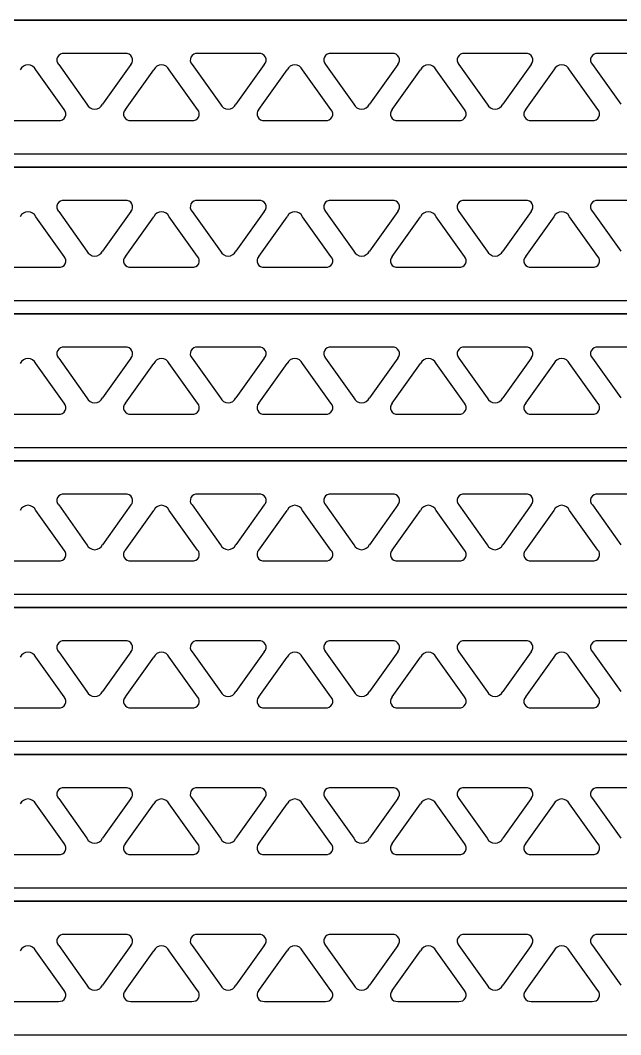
# Model space of a CAD drawing. Header units: inches. Extents: x 0 to 353, y 0 to 82.
# Drawn here: x 218.4 to 263.4, y 0.2 to 76.2 of the extents above; entities that cross this region are included whole.
import ezdxf

# ---------------------------------------------------------------- set-up
doc = ezdxf.new("R2010")
doc.units = ezdxf.units.IN
doc.header["$MEASUREMENT"] = 0

msp = doc.modelspace()

# ---------------------------------------------------------------- linework, layer by layer
for p, q in [((23.937, 76.243), (328.937, 76.243)), ((328.937, 76.243), (23.937, 76.243)), ((23.937, 76.243), (328.937, 76.243)), ((328.937, 76.243), (23.937, 76.243)), ((23.937, 76.243), (328.937, 76.243)), ((328.937, 76.243), (23.937, 76.243)), ((226.223, 73.743), (221.652, 73.743)), ((226.223, 73.743), (221.652, 73.743)), ((226.223, 73.743), (221.652, 73.743)), ((236.223, 73.743), (231.652, 73.743)), ((236.223, 73.743), (231.652, 73.743)), ((236.223, 73.743), (231.652, 73.743)), ((246.223, 73.743), (241.652, 73.743)), ((246.223, 73.743), (241.652, 73.743)), ((246.223, 73.743), (241.652, 73.743)), ((256.223, 73.743), (251.652, 73.743)), ((256.223, 73.743), (251.652, 73.743)), ((256.223, 73.743), (251.652, 73.743)), ((266.223, 73.743), (261.652, 73.743)), ((266.223, 73.743), (261.652, 73.743)), ((266.223, 73.743), (261.652, 73.743)), ((221.642, 69.557), (219.519, 72.529)), ((221.642, 69.557), (219.519, 72.529)), ((221.642, 69.557), (219.519, 72.529)), ((221.233, 72.929), (223.356, 69.957)), ((221.233, 72.929), (223.356, 69.957)), ((221.233, 72.929), (223.356, 69.957)), ((226.642, 72.929), (224.519, 69.957)), ((226.642, 72.929), (224.519, 69.957)), ((226.642, 72.929), (224.519, 69.957)), ((226.233, 69.557), (228.356, 72.529)), ((226.233, 69.557), (228.356, 72.529)), ((226.233, 69.557), (228.356, 72.529)), ((231.642, 69.557), (229.519, 72.529)), ((231.642, 69.557), (229.519, 72.529)), ((231.642, 69.557), (229.519, 72.529)), ((231.233, 72.929), (233.356, 69.957)), ((231.233, 72.929), (233.356, 69.957)), ((231.233, 72.929), (233.356, 69.957)), ((236.642, 72.929), (234.519, 69.957)), ((236.642, 72.929), (234.519, 69.957)), ((236.642, 72.929), (234.519, 69.957)), ((236.233, 69.557), (238.356, 72.529)), ((236.233, 69.557), (238.356, 72.529)), ((236.233, 69.557), (238.356, 72.529)), ((241.642, 69.557), (239.519, 72.529)), ((241.642, 69.557), (239.519, 72.529)), ((241.642, 69.557), (239.519, 72.529)), ((241.233, 72.929), (243.356, 69.957)), ((241.233, 72.929), (243.356, 69.957)), ((241.233, 72.929), (243.356, 69.957)), ((246.642, 72.929), (244.519, 69.957)), ((246.642, 72.929), (244.519, 69.957)), ((246.642, 72.929), (244.519, 69.957)), ((246.233, 69.557), (248.356, 72.529)), ((246.233, 69.557), (248.356, 72.529)), ((246.233, 69.557), (248.356, 72.529)), ((251.642, 69.557), (249.519, 72.529)), ((251.642, 69.557), (249.519, 72.529)), ((251.642, 69.557), (249.519, 72.529)), ((251.233, 72.929), (253.356, 69.957)), ((251.233, 72.929), (253.356, 69.957)), ((251.233, 72.929), (253.356, 69.957)), ((256.642, 72.929), (254.519, 69.957)), ((256.642, 72.929), (254.519, 69.957)), ((256.642, 72.929), (254.519, 69.957)), ((256.233, 69.557), (258.356, 72.529)), ((256.233, 69.557), (258.356, 72.529)), ((256.233, 69.557), (258.356, 72.529)), ((261.642, 69.557), (259.519, 72.529)), ((261.642, 69.557), (259.519, 72.529)), ((261.642, 69.557), (259.519, 72.529)), ((261.233, 72.929), (263.356, 69.957)), ((261.233, 72.929), (263.356, 69.957)), ((261.233, 72.929), (263.356, 69.957)), ((216.652, 68.743), (221.223, 68.743)), ((216.652, 68.743), (221.223, 68.743)), ((216.652, 68.743), (221.223, 68.743)), ((226.652, 68.743), (231.223, 68.743)), ((226.652, 68.743), (231.223, 68.743)), ((226.652, 68.743), (231.223, 68.743)), ((236.652, 68.743), (241.223, 68.743)), ((236.652, 68.743), (241.223, 68.743)), ((236.652, 68.743), (241.223, 68.743)), ((246.652, 68.743), (251.223, 68.743)), ((246.652, 68.743), (251.223, 68.743)), ((246.652, 68.743), (251.223, 68.743)), ((256.652, 68.743), (261.223, 68.743)), ((256.652, 68.743), (261.223, 68.743)), ((256.652, 68.743), (261.223, 68.743)), ((178.287, 66.243), (328.937, 66.243)), ((178.287, 66.243), (328.937, 66.243)), ((178.287, 66.243), (328.937, 66.243)), ((23.937, 65.243), (328.937, 65.243)), ((328.937, 65.243), (23.937, 65.243)), ((23.937, 65.243), (328.937, 65.243)), ((328.937, 65.243), (23.937, 65.243)), ((23.937, 65.243), (328.937, 65.243)), ((328.937, 65.243), (23.937, 65.243)), ((226.223, 62.743), (221.652, 62.743)), ((226.223, 62.743), (221.652, 62.743)), ((226.223, 62.743), (221.652, 62.743)), ((236.223, 62.743), (231.652, 62.743)), ((236.223, 62.743), (231.652, 62.743)), ((236.223, 62.743), (231.652, 62.743)), ((246.223, 62.743), (241.652, 62.743)), ((246.223, 62.743), (241.652, 62.743)), ((246.223, 62.743), (241.652, 62.743)), ((256.223, 62.743), (251.652, 62.743)), ((256.223, 62.743), (251.652, 62.743)), ((256.223, 62.743), (251.652, 62.743)), ((266.223, 62.743), (261.652, 62.743)), ((266.223, 62.743), (261.652, 62.743)), ((266.223, 62.743), (261.652, 62.743)), ((221.233, 61.929), (223.356, 58.957)), ((221.233, 61.929), (223.356, 58.957)), ((221.233, 61.929), (223.356, 58.957)), ((226.642, 61.929), (224.519, 58.957)), ((226.642, 61.929), (224.519, 58.957)), ((226.642, 61.929), (224.519, 58.957)), ((231.233, 61.929), (233.356, 58.957)), ((231.233, 61.929), (233.356, 58.957)), ((231.233, 61.929), (233.356, 58.957)), ((236.642, 61.929), (234.519, 58.957)), ((236.642, 61.929), (234.519, 58.957)), ((236.642, 61.929), (234.519, 58.957)), ((241.233, 61.929), (243.356, 58.957)), ((241.233, 61.929), (243.356, 58.957)), ((241.233, 61.929), (243.356, 58.957)), ((246.642, 61.929), (244.519, 58.957)), ((246.642, 61.929), (244.519, 58.957)), ((246.642, 61.929), (244.519, 58.957)), ((251.233, 61.929), (253.356, 58.957)), ((251.233, 61.929), (253.356, 58.957)), ((251.233, 61.929), (253.356, 58.957)), ((256.642, 61.929), (254.519, 58.957)), ((256.642, 61.929), (254.519, 58.957)), ((256.642, 61.929), (254.519, 58.957)), ((261.233, 61.929), (263.356, 58.957)), ((261.233, 61.929), (263.356, 58.957)), ((261.233, 61.929), (263.356, 58.957)), ((221.642, 58.557), (219.519, 61.529)), ((221.642, 58.557), (219.519, 61.529)), ((221.642, 58.557), (219.519, 61.529)), ((226.233, 58.557), (228.356, 61.529)), ((226.233, 58.557), (228.356, 61.529)), ((226.233, 58.557), (228.356, 61.529)), ((231.642, 58.557), (229.519, 61.529)), ((231.642, 58.557), (229.519, 61.529)), ((231.642, 58.557), (229.519, 61.529)), ((236.233, 58.557), (238.356, 61.529)), ((236.233, 58.557), (238.356, 61.529)), ((236.233, 58.557), (238.356, 61.529)), ((241.642, 58.557), (239.519, 61.529)), ((241.642, 58.557), (239.519, 61.529)), ((241.642, 58.557), (239.519, 61.529)), ((246.233, 58.557), (248.356, 61.529)), ((246.233, 58.557), (248.356, 61.529)), ((246.233, 58.557), (248.356, 61.529)), ((251.642, 58.557), (249.519, 61.529)), ((251.642, 58.557), (249.519, 61.529)), ((251.642, 58.557), (249.519, 61.529)), ((256.233, 58.557), (258.356, 61.529)), ((256.233, 58.557), (258.356, 61.529)), ((256.233, 58.557), (258.356, 61.529)), ((261.642, 58.557), (259.519, 61.529)), ((261.642, 58.557), (259.519, 61.529)), ((261.642, 58.557), (259.519, 61.529)), ((216.652, 57.743), (221.223, 57.743)), ((216.652, 57.743), (221.223, 57.743)), ((216.652, 57.743), (221.223, 57.743)), ((226.652, 57.743), (231.223, 57.743)), ((226.652, 57.743), (231.223, 57.743)), ((226.652, 57.743), (231.223, 57.743)), ((236.652, 57.743), (241.223, 57.743)), ((236.652, 57.743), (241.223, 57.743)), ((236.652, 57.743), (241.223, 57.743)), ((246.652, 57.743), (251.223, 57.743)), ((246.652, 57.743), (251.223, 57.743)), ((246.652, 57.743), (251.223, 57.743)), ((256.652, 57.743), (261.223, 57.743)), ((256.652, 57.743), (261.223, 57.743)), ((256.652, 57.743), (261.223, 57.743)), ((178.287, 55.243), (328.937, 55.243)), ((178.287, 55.243), (328.937, 55.243)), ((178.287, 55.243), (328.937, 55.243)), ((23.937, 54.243), (328.937, 54.243)), ((328.937, 54.243), (23.937, 54.243)), ((23.937, 54.243), (328.937, 54.243)), ((328.937, 54.243), (23.937, 54.243)), ((23.937, 54.243), (328.937, 54.243)), ((328.937, 54.243), (23.937, 54.243)), ((226.223, 51.743), (221.652, 51.743)), ((226.223, 51.743), (221.652, 51.743)), ((226.223, 51.743), (221.652, 51.743)), ((236.223, 51.743), (231.652, 51.743)), ((236.223, 51.743), (231.652, 51.743)), ((236.223, 51.743), (231.652, 51.743)), ((246.223, 51.743), (241.652, 51.743)), ((246.223, 51.743), (241.652, 51.743)), ((246.223, 51.743), (241.652, 51.743)), ((256.223, 51.743), (251.652, 51.743)), ((256.223, 51.743), (251.652, 51.743)), ((256.223, 51.743), (251.652, 51.743)), ((266.223, 51.743), (261.652, 51.743)), ((266.223, 51.743), (261.652, 51.743)), ((266.223, 51.743), (261.652, 51.743)), ((221.233, 50.929), (223.356, 47.957)), ((221.233, 50.929), (223.356, 47.957)), ((221.233, 50.929), (223.356, 47.957)), ((226.642, 50.929), (224.519, 47.957)), ((226.642, 50.929), (224.519, 47.957)), ((226.642, 50.929), (224.519, 47.957)), ((231.233, 50.929), (233.356, 47.957)), ((231.233, 50.929), (233.356, 47.957)), ((231.233, 50.929), (233.356, 47.957)), ((236.642, 50.929), (234.519, 47.957)), ((236.642, 50.929), (234.519, 47.957)), ((236.642, 50.929), (234.519, 47.957)), ((241.233, 50.929), (243.356, 47.957)), ((241.233, 50.929), (243.356, 47.957)), ((241.233, 50.929), (243.356, 47.957)), ((246.642, 50.929), (244.519, 47.957)), ((246.642, 50.929), (244.519, 47.957)), ((246.642, 50.929), (244.519, 47.957)), ((251.233, 50.929), (253.356, 47.957)), ((251.233, 50.929), (253.356, 47.957)), ((251.233, 50.929), (253.356, 47.957)), ((256.642, 50.929), (254.519, 47.957)), ((256.642, 50.929), (254.519, 47.957)), ((256.642, 50.929), (254.519, 47.957)), ((261.233, 50.929), (263.356, 47.957)), ((261.233, 50.929), (263.356, 47.957)), ((261.233, 50.929), (263.356, 47.957)), ((221.642, 47.557), (219.519, 50.529)), ((221.642, 47.557), (219.519, 50.529)), ((221.642, 47.557), (219.519, 50.529)), ((226.233, 47.557), (228.356, 50.529)), ((226.233, 47.557), (228.356, 50.529)), ((226.233, 47.557), (228.356, 50.529)), ((231.642, 47.557), (229.519, 50.529)), ((231.642, 47.557), (229.519, 50.529)), ((231.642, 47.557), (229.519, 50.529)), ((236.233, 47.557), (238.356, 50.529)), ((236.233, 47.557), (238.356, 50.529)), ((236.233, 47.557), (238.356, 50.529)), ((241.642, 47.557), (239.519, 50.529)), ((241.642, 47.557), (239.519, 50.529)), ((241.642, 47.557), (239.519, 50.529)), ((246.233, 47.557), (248.356, 50.529)), ((246.233, 47.557), (248.356, 50.529)), ((246.233, 47.557), (248.356, 50.529)), ((251.642, 47.557), (249.519, 50.529)), ((251.642, 47.557), (249.519, 50.529)), ((251.642, 47.557), (249.519, 50.529)), ((256.233, 47.557), (258.356, 50.529)), ((256.233, 47.557), (258.356, 50.529)), ((256.233, 47.557), (258.356, 50.529)), ((261.642, 47.557), (259.519, 50.529)), ((261.642, 47.557), (259.519, 50.529)), ((261.642, 47.557), (259.519, 50.529)), ((216.652, 46.743), (221.223, 46.743)), ((216.652, 46.743), (221.223, 46.743)), ((216.652, 46.743), (221.223, 46.743)), ((226.652, 46.743), (231.223, 46.743)), ((226.652, 46.743), (231.223, 46.743)), ((226.652, 46.743), (231.223, 46.743)), ((236.652, 46.743), (241.223, 46.743)), ((236.652, 46.743), (241.223, 46.743)), ((236.652, 46.743), (241.223, 46.743)), ((246.652, 46.743), (251.223, 46.743)), ((246.652, 46.743), (251.223, 46.743)), ((246.652, 46.743), (251.223, 46.743)), ((256.652, 46.743), (261.223, 46.743)), ((256.652, 46.743), (261.223, 46.743)), ((256.652, 46.743), (261.223, 46.743)), ((178.287, 44.243), (328.937, 44.243)), ((178.287, 44.243), (328.937, 44.243)), ((178.287, 44.243), (328.937, 44.243)), ((23.937, 43.243), (328.937, 43.243)), ((328.937, 43.243), (23.937, 43.243)), ((23.937, 43.243), (328.937, 43.243)), ((328.937, 43.243), (23.937, 43.243)), ((23.937, 43.243), (328.937, 43.243)), ((328.937, 43.243), (23.937, 43.243)), ((226.223, 40.743), (221.652, 40.743)), ((226.223, 40.743), (221.652, 40.743)), ((226.223, 40.743), (221.652, 40.743)), ((236.223, 40.743), (231.652, 40.743)), ((236.223, 40.743), (231.652, 40.743)), ((236.223, 40.743), (231.652, 40.743)), ((246.223, 40.743), (241.652, 40.743)), ((246.223, 40.743), (241.652, 40.743)), ((246.223, 40.743), (241.652, 40.743)), ((256.223, 40.743), (251.652, 40.743)), ((256.223, 40.743), (251.652, 40.743)), ((256.223, 40.743), (251.652, 40.743)), ((266.223, 40.743), (261.652, 40.743)), ((266.223, 40.743), (261.652, 40.743)), ((266.223, 40.743), (261.652, 40.743)), ((221.642, 36.557), (219.519, 39.529)), ((221.642, 36.557), (219.519, 39.529)), ((221.642, 36.557), (219.519, 39.529)), ((221.233, 39.929), (223.356, 36.957)), ((221.233, 39.929), (223.356, 36.957)), ((221.233, 39.929), (223.356, 36.957)), ((226.642, 39.929), (224.519, 36.957)), ((226.642, 39.929), (224.519, 36.957)), ((226.642, 39.929), (224.519, 36.957)), ((226.233, 36.557), (228.356, 39.529)), ((226.233, 36.557), (228.356, 39.529)), ((226.233, 36.557), (228.356, 39.529)), ((231.642, 36.557), (229.519, 39.529)), ((231.642, 36.557), (229.519, 39.529)), ((231.642, 36.557), (229.519, 39.529)), ((231.233, 39.929), (233.356, 36.957)), ((231.233, 39.929), (233.356, 36.957)), ((231.233, 39.929), (233.356, 36.957)), ((236.642, 39.929), (234.519, 36.957)), ((236.642, 39.929), (234.519, 36.957)), ((236.642, 39.929), (234.519, 36.957)), ((236.233, 36.557), (238.356, 39.529)), ((236.233, 36.557), (238.356, 39.529)), ((236.233, 36.557), (238.356, 39.529)), ((241.642, 36.557), (239.519, 39.529)), ((241.642, 36.557), (239.519, 39.529)), ((241.642, 36.557), (239.519, 39.529)), ((241.233, 39.929), (243.356, 36.957)), ((241.233, 39.929), (243.356, 36.957)), ((241.233, 39.929), (243.356, 36.957)), ((246.642, 39.929), (244.519, 36.957)), ((246.642, 39.929), (244.519, 36.957)), ((246.642, 39.929), (244.519, 36.957)), ((246.233, 36.557), (248.356, 39.529)), ((246.233, 36.557), (248.356, 39.529)), ((246.233, 36.557), (248.356, 39.529)), ((251.642, 36.557), (249.519, 39.529)), ((251.642, 36.557), (249.519, 39.529)), ((251.642, 36.557), (249.519, 39.529)), ((251.233, 39.929), (253.356, 36.957)), ((251.233, 39.929), (253.356, 36.957)), ((251.233, 39.929), (253.356, 36.957)), ((256.642, 39.929), (254.519, 36.957)), ((256.642, 39.929), (254.519, 36.957)), ((256.642, 39.929), (254.519, 36.957)), ((256.233, 36.557), (258.356, 39.529)), ((256.233, 36.557), (258.356, 39.529)), ((256.233, 36.557), (258.356, 39.529)), ((261.642, 36.557), (259.519, 39.529)), ((261.642, 36.557), (259.519, 39.529)), ((261.642, 36.557), (259.519, 39.529)), ((261.233, 39.929), (263.356, 36.957)), ((261.233, 39.929), (263.356, 36.957)), ((261.233, 39.929), (263.356, 36.957)), ((216.652, 35.743), (221.223, 35.743)), ((216.652, 35.743), (221.223, 35.743)), ((216.652, 35.743), (221.223, 35.743)), ((226.652, 35.743), (231.223, 35.743)), ((226.652, 35.743), (231.223, 35.743)), ((226.652, 35.743), (231.223, 35.743)), ((236.652, 35.743), (241.223, 35.743)), ((236.652, 35.743), (241.223, 35.743)), ((236.652, 35.743), (241.223, 35.743)), ((246.652, 35.743), (251.223, 35.743)), ((246.652, 35.743), (251.223, 35.743)), ((246.652, 35.743), (251.223, 35.743)), ((256.652, 35.743), (261.223, 35.743)), ((256.652, 35.743), (261.223, 35.743)), ((256.652, 35.743), (261.223, 35.743)), ((178.287, 33.243), (328.937, 33.243)), ((178.287, 33.243), (328.937, 33.243)), ((178.287, 33.243), (328.937, 33.243)), ((23.937, 32.243), (328.937, 32.243)), ((328.937, 32.243), (23.937, 32.243)), ((23.937, 32.243), (328.937, 32.243)), ((328.937, 32.243), (23.937, 32.243)), ((23.937, 32.243), (328.937, 32.243)), ((328.937, 32.243), (23.937, 32.243)), ((226.223, 29.743), (221.652, 29.743)), ((226.223, 29.743), (221.652, 29.743)), ((226.223, 29.743), (221.652, 29.743)), ((236.223, 29.743), (231.652, 29.743)), ((236.223, 29.743), (231.652, 29.743)), ((236.223, 29.743), (231.652, 29.743)), ((246.223, 29.743), (241.652, 29.743)), ((246.223, 29.743), (241.652, 29.743)), ((246.223, 29.743), (241.652, 29.743)), ((256.223, 29.743), (251.652, 29.743)), ((256.223, 29.743), (251.652, 29.743)), ((256.223, 29.743), (251.652, 29.743)), ((266.223, 29.743), (261.652, 29.743)), ((266.223, 29.743), (261.652, 29.743)), ((266.223, 29.743), (261.652, 29.743)), ((221.233, 28.929), (223.356, 25.957)), ((221.233, 28.929), (223.356, 25.957)), ((221.233, 28.929), (223.356, 25.957)), ((226.642, 28.929), (224.519, 25.957)), ((226.642, 28.929), (224.519, 25.957)), ((226.642, 28.929), (224.519, 25.957)), ((231.233, 28.929), (233.356, 25.957)), ((231.233, 28.929), (233.356, 25.957)), ((231.233, 28.929), (233.356, 25.957)), ((236.642, 28.929), (234.519, 25.957)), ((236.642, 28.929), (234.519, 25.957)), ((236.642, 28.929), (234.519, 25.957)), ((241.233, 28.929), (243.356, 25.957)), ((241.233, 28.929), (243.356, 25.957)), ((241.233, 28.929), (243.356, 25.957)), ((246.642, 28.929), (244.519, 25.957)), ((246.642, 28.929), (244.519, 25.957)), ((246.642, 28.929), (244.519, 25.957)), ((251.233, 28.929), (253.356, 25.957)), ((251.233, 28.929), (253.356, 25.957)), ((251.233, 28.929), (253.356, 25.957)), ((256.642, 28.929), (254.519, 25.957)), ((256.642, 28.929), (254.519, 25.957)), ((256.642, 28.929), (254.519, 25.957)), ((261.233, 28.929), (263.356, 25.957)), ((261.233, 28.929), (263.356, 25.957)), ((261.233, 28.929), (263.356, 25.957)), ((221.642, 25.557), (219.519, 28.529)), ((221.642, 25.557), (219.519, 28.529)), ((221.642, 25.557), (219.519, 28.529)), ((226.233, 25.557), (228.356, 28.529)), ((226.233, 25.557), (228.356, 28.529)), ((226.233, 25.557), (228.356, 28.529)), ((231.642, 25.557), (229.519, 28.529)), ((231.642, 25.557), (229.519, 28.529)), ((231.642, 25.557), (229.519, 28.529)), ((236.233, 25.557), (238.356, 28.529)), ((236.233, 25.557), (238.356, 28.529)), ((236.233, 25.557), (238.356, 28.529)), ((241.642, 25.557), (239.519, 28.529)), ((241.642, 25.557), (239.519, 28.529)), ((241.642, 25.557), (239.519, 28.529)), ((246.233, 25.557), (248.356, 28.529)), ((246.233, 25.557), (248.356, 28.529)), ((246.233, 25.557), (248.356, 28.529)), ((251.642, 25.557), (249.519, 28.529)), ((251.642, 25.557), (249.519, 28.529)), ((251.642, 25.557), (249.519, 28.529)), ((256.233, 25.557), (258.356, 28.529)), ((256.233, 25.557), (258.356, 28.529)), ((256.233, 25.557), (258.356, 28.529)), ((261.642, 25.557), (259.519, 28.529)), ((261.642, 25.557), (259.519, 28.529)), ((261.642, 25.557), (259.519, 28.529)), ((216.652, 24.743), (221.223, 24.743)), ((216.652, 24.743), (221.223, 24.743)), ((216.652, 24.743), (221.223, 24.743)), ((226.652, 24.743), (231.223, 24.743)), ((226.652, 24.743), (231.223, 24.743)), ((226.652, 24.743), (231.223, 24.743)), ((236.652, 24.743), (241.223, 24.743)), ((236.652, 24.743), (241.223, 24.743)), ((236.652, 24.743), (241.223, 24.743)), ((246.652, 24.743), (251.223, 24.743)), ((246.652, 24.743), (251.223, 24.743)), ((246.652, 24.743), (251.223, 24.743)), ((256.652, 24.743), (261.223, 24.743)), ((256.652, 24.743), (261.223, 24.743)), ((256.652, 24.743), (261.223, 24.743)), ((178.287, 22.243), (328.937, 22.243)), ((178.287, 22.243), (328.937, 22.243)), ((178.287, 22.243), (328.937, 22.243)), ((23.937, 21.243), (328.937, 21.243)), ((328.937, 21.243), (23.937, 21.243)), ((23.937, 21.243), (328.937, 21.243)), ((328.937, 21.243), (23.937, 21.243)), ((23.937, 21.243), (328.937, 21.243)), ((328.937, 21.243), (23.937, 21.243)), ((226.223, 18.743), (221.652, 18.743)), ((226.223, 18.743), (221.652, 18.743)), ((226.223, 18.743), (221.652, 18.743)), ((236.223, 18.743), (231.652, 18.743)), ((236.223, 18.743), (231.652, 18.743)), ((236.223, 18.743), (231.652, 18.743)), ((246.223, 18.743), (241.652, 18.743)), ((246.223, 18.743), (241.652, 18.743)), ((246.223, 18.743), (241.652, 18.743)), ((256.223, 18.743), (251.652, 18.743)), ((256.223, 18.743), (251.652, 18.743)), ((256.223, 18.743), (251.652, 18.743)), ((266.223, 18.743), (261.652, 18.743)), ((266.223, 18.743), (261.652, 18.743)), ((266.223, 18.743), (261.652, 18.743)), ((221.642, 14.557), (219.519, 17.529)), ((221.642, 14.557), (219.519, 17.529)), ((221.642, 14.557), (219.519, 17.529)), ((221.233, 17.929), (223.356, 14.957)), ((221.233, 17.929), (223.356, 14.957)), ((221.233, 17.929), (223.356, 14.957)), ((226.642, 17.929), (224.519, 14.957)), ((226.642, 17.929), (224.519, 14.957)), ((226.642, 17.929), (224.519, 14.957)), ((226.233, 14.557), (228.356, 17.529)), ((226.233, 14.557), (228.356, 17.529)), ((226.233, 14.557), (228.356, 17.529)), ((231.642, 14.557), (229.519, 17.529)), ((231.642, 14.557), (229.519, 17.529)), ((231.642, 14.557), (229.519, 17.529)), ((231.233, 17.929), (233.356, 14.957)), ((231.233, 17.929), (233.356, 14.957)), ((231.233, 17.929), (233.356, 14.957)), ((236.642, 17.929), (234.519, 14.957)), ((236.642, 17.929), (234.519, 14.957)), ((236.642, 17.929), (234.519, 14.957)), ((236.233, 14.557), (238.356, 17.529)), ((236.233, 14.557), (238.356, 17.529)), ((236.233, 14.557), (238.356, 17.529)), ((241.642, 14.557), (239.519, 17.529)), ((241.642, 14.557), (239.519, 17.529)), ((241.642, 14.557), (239.519, 17.529)), ((241.233, 17.929), (243.356, 14.957)), ((241.233, 17.929), (243.356, 14.957)), ((241.233, 17.929), (243.356, 14.957)), ((246.642, 17.929), (244.519, 14.957)), ((246.642, 17.929), (244.519, 14.957)), ((246.642, 17.929), (244.519, 14.957)), ((246.233, 14.557), (248.356, 17.529)), ((246.233, 14.557), (248.356, 17.529)), ((246.233, 14.557), (248.356, 17.529)), ((251.642, 14.557), (249.519, 17.529)), ((251.642, 14.557), (249.519, 17.529)), ((251.642, 14.557), (249.519, 17.529)), ((251.233, 17.929), (253.356, 14.957)), ((251.233, 17.929), (253.356, 14.957)), ((251.233, 17.929), (253.356, 14.957)), ((256.642, 17.929), (254.519, 14.957)), ((256.642, 17.929), (254.519, 14.957)), ((256.642, 17.929), (254.519, 14.957)), ((256.233, 14.557), (258.356, 17.529)), ((256.233, 14.557), (258.356, 17.529)), ((256.233, 14.557), (258.356, 17.529)), ((261.642, 14.557), (259.519, 17.529)), ((261.642, 14.557), (259.519, 17.529)), ((261.642, 14.557), (259.519, 17.529)), ((261.233, 17.929), (263.356, 14.957)), ((261.233, 17.929), (263.356, 14.957)), ((261.233, 17.929), (263.356, 14.957)), ((216.652, 13.743), (221.223, 13.743)), ((216.652, 13.743), (221.223, 13.743)), ((216.652, 13.743), (221.223, 13.743)), ((226.652, 13.743), (231.223, 13.743)), ((226.652, 13.743), (231.223, 13.743)), ((226.652, 13.743), (231.223, 13.743)), ((236.652, 13.743), (241.223, 13.743)), ((236.652, 13.743), (241.223, 13.743)), ((236.652, 13.743), (241.223, 13.743)), ((246.652, 13.743), (251.223, 13.743)), ((246.652, 13.743), (251.223, 13.743)), ((246.652, 13.743), (251.223, 13.743)), ((256.652, 13.743), (261.223, 13.743)), ((256.652, 13.743), (261.223, 13.743)), ((256.652, 13.743), (261.223, 13.743)), ((178.287, 11.243), (328.937, 11.243)), ((178.287, 11.243), (328.937, 11.243)), ((178.287, 11.243), (328.937, 11.243)), ((23.937, 10.243), (328.937, 10.243)), ((328.937, 10.243), (23.937, 10.243)), ((23.937, 10.243), (328.937, 10.243)), ((328.937, 10.243), (23.937, 10.243)), ((23.937, 10.243), (328.937, 10.243)), ((328.937, 10.243), (23.937, 10.243)), ((226.223, 7.743), (221.652, 7.743)), ((226.223, 7.743), (221.652, 7.743)), ((226.223, 7.743), (221.652, 7.743)), ((236.223, 7.743), (231.652, 7.743)), ((236.223, 7.743), (231.652, 7.743)), ((236.223, 7.743), (231.652, 7.743)), ((246.223, 7.743), (241.652, 7.743)), ((246.223, 7.743), (241.652, 7.743)), ((246.223, 7.743), (241.652, 7.743)), ((256.223, 7.743), (251.652, 7.743)), ((256.223, 7.743), (251.652, 7.743)), ((256.223, 7.743), (251.652, 7.743)), ((266.223, 7.743), (261.652, 7.743)), ((266.223, 7.743), (261.652, 7.743)), ((266.223, 7.743), (261.652, 7.743)), ((221.233, 6.929), (223.356, 3.957)), ((221.233, 6.929), (223.356, 3.957)), ((221.233, 6.929), (223.356, 3.957)), ((226.642, 6.929), (224.519, 3.957)), ((226.642, 6.929), (224.519, 3.957)), ((226.642, 6.929), (224.519, 3.957)), ((231.233, 6.929), (233.356, 3.957)), ((231.233, 6.929), (233.356, 3.957)), ((231.233, 6.929), (233.356, 3.957)), ((236.642, 6.929), (234.519, 3.957)), ((236.642, 6.929), (234.519, 3.957)), ((236.642, 6.929), (234.519, 3.957)), ((241.233, 6.929), (243.356, 3.957)), ((241.233, 6.929), (243.356, 3.957)), ((241.233, 6.929), (243.356, 3.957)), ((246.642, 6.929), (244.519, 3.957)), ((246.642, 6.929), (244.519, 3.957)), ((246.642, 6.929), (244.519, 3.957)), ((251.233, 6.929), (253.356, 3.957)), ((251.233, 6.929), (253.356, 3.957)), ((251.233, 6.929), (253.356, 3.957)), ((256.642, 6.929), (254.519, 3.957)), ((256.642, 6.929), (254.519, 3.957)), ((256.642, 6.929), (254.519, 3.957)), ((261.233, 6.929), (263.356, 3.957)), ((261.233, 6.929), (263.356, 3.957)), ((261.233, 6.929), (263.356, 3.957)), ((221.642, 3.557), (219.519, 6.529)), ((221.642, 3.557), (219.519, 6.529)), ((221.642, 3.557), (219.519, 6.529)), ((226.233, 3.557), (228.356, 6.529)), ((226.233, 3.557), (228.356, 6.529)), ((226.233, 3.557), (228.356, 6.529)), ((231.642, 3.557), (229.519, 6.529)), ((231.642, 3.557), (229.519, 6.529)), ((231.642, 3.557), (229.519, 6.529)), ((236.233, 3.557), (238.356, 6.529)), ((236.233, 3.557), (238.356, 6.529)), ((236.233, 3.557), (238.356, 6.529)), ((241.642, 3.557), (239.519, 6.529)), ((241.642, 3.557), (239.519, 6.529)), ((241.642, 3.557), (239.519, 6.529)), ((246.233, 3.557), (248.356, 6.529)), ((246.233, 3.557), (248.356, 6.529)), ((246.233, 3.557), (248.356, 6.529)), ((251.642, 3.557), (249.519, 6.529)), ((251.642, 3.557), (249.519, 6.529)), ((251.642, 3.557), (249.519, 6.529)), ((256.233, 3.557), (258.356, 6.529)), ((256.233, 3.557), (258.356, 6.529)), ((256.233, 3.557), (258.356, 6.529)), ((261.642, 3.557), (259.519, 6.529)), ((261.642, 3.557), (259.519, 6.529)), ((261.642, 3.557), (259.519, 6.529)), ((216.652, 2.743), (221.223, 2.743)), ((216.652, 2.743), (221.223, 2.743)), ((216.652, 2.743), (221.223, 2.743)), ((226.652, 2.743), (231.223, 2.743)), ((226.652, 2.743), (231.223, 2.743)), ((226.652, 2.743), (231.223, 2.743)), ((236.652, 2.743), (241.223, 2.743)), ((236.652, 2.743), (241.223, 2.743)), ((236.652, 2.743), (241.223, 2.743)), ((246.652, 2.743), (251.223, 2.743)), ((246.652, 2.743), (251.223, 2.743)), ((246.652, 2.743), (251.223, 2.743)), ((256.652, 2.743), (261.223, 2.743)), ((256.652, 2.743), (261.223, 2.743)), ((256.652, 2.743), (261.223, 2.743)), ((178.287, 0.243), (328.937, 0.243)), ((178.287, 0.243), (328.937, 0.243)), ((178.287, 0.243), (328.937, 0.243))]:
    msp.add_line(p, q)
for centre, radius, start, end in [((221.577, 73.267), 0.482, 81.1336, 224.40408), ((221.577, 73.267), 0.482, 81.1336, 224.40408), ((221.577, 73.267), 0.482, 81.1336, 224.40408), ((226.297, 73.267), 0.482, 315.59592, 98.8664), ((226.297, 73.267), 0.482, 315.59592, 98.8664), ((226.297, 73.267), 0.482, 315.59592, 98.8664), ((231.577, 73.267), 0.482, 81.1336, 224.40408), ((231.577, 73.267), 0.482, 81.1336, 224.40408), ((231.577, 73.267), 0.482, 81.1336, 224.40408), ((236.297, 73.267), 0.482, 315.59592, 98.8664), ((236.297, 73.267), 0.482, 315.59592, 98.8664), ((236.297, 73.267), 0.482, 315.59592, 98.8664), ((241.577, 73.267), 0.482, 81.1336, 224.40408), ((241.577, 73.267), 0.482, 81.1336, 224.40408), ((241.577, 73.267), 0.482, 81.1336, 224.40408), ((246.297, 73.267), 0.482, 315.59592, 98.8664), ((246.297, 73.267), 0.482, 315.59592, 98.8664), ((246.297, 73.267), 0.482, 315.59592, 98.8664), ((251.577, 73.267), 0.482, 81.1336, 224.40408), ((251.577, 73.267), 0.482, 81.1336, 224.40408), ((251.577, 73.267), 0.482, 81.1336, 224.40408), ((256.297, 73.267), 0.482, 315.59592, 98.8664), ((256.297, 73.267), 0.482, 315.59592, 98.8664), ((256.297, 73.267), 0.482, 315.59592, 98.8664), ((261.577, 73.267), 0.482, 81.1336, 224.40408), ((261.577, 73.267), 0.482, 81.1336, 224.40408), ((261.577, 73.267), 0.482, 81.1336, 224.40408), ((218.937, 72.266), 0.638, 24.34186, 155.65814), ((218.937, 72.266), 0.638, 24.34186, 155.65814), ((218.937, 72.266), 0.638, 24.34186, 155.65814), ((228.937, 72.266), 0.638, 24.34186, 155.65814), ((228.937, 72.266), 0.638, 24.34186, 155.65814), ((228.937, 72.266), 0.638, 24.34186, 155.65814), ((238.937, 72.266), 0.638, 24.34186, 155.65814), ((238.937, 72.266), 0.638, 24.34186, 155.65814), ((238.937, 72.266), 0.638, 24.34186, 155.65814), ((248.937, 72.266), 0.638, 24.34186, 155.65814), ((248.937, 72.266), 0.638, 24.34186, 155.65814), ((248.937, 72.266), 0.638, 24.34186, 155.65814), ((258.937, 72.266), 0.638, 24.34186, 155.65814), ((258.937, 72.266), 0.638, 24.34186, 155.65814), ((258.937, 72.266), 0.638, 24.34186, 155.65814), ((223.937, 70.22), 0.638, 204.34186, 335.65814), ((223.937, 70.22), 0.638, 204.34186, 335.65814), ((223.937, 70.22), 0.638, 204.34186, 335.65814), ((233.937, 70.22), 0.638, 204.34186, 335.65814), ((233.937, 70.22), 0.638, 204.34186, 335.65814), ((233.937, 70.22), 0.638, 204.34186, 335.65814), ((243.937, 70.22), 0.638, 204.34186, 335.65814), ((243.937, 70.22), 0.638, 204.34186, 335.65814), ((243.937, 70.22), 0.638, 204.34186, 335.65814), ((253.937, 70.22), 0.638, 204.34186, 335.65814), ((253.937, 70.22), 0.638, 204.34186, 335.65814), ((253.937, 70.22), 0.638, 204.34186, 335.65814), ((221.297, 69.22), 0.482, 261.1336, 44.40408), ((221.297, 69.22), 0.482, 261.1336, 44.40408), ((221.297, 69.22), 0.482, 261.1336, 44.40408), ((226.577, 69.22), 0.482, 135.59592, 278.8664), ((226.577, 69.22), 0.482, 135.59592, 278.8664), ((226.577, 69.22), 0.482, 135.59592, 278.8664), ((231.297, 69.22), 0.482, 261.1336, 44.40408), ((231.297, 69.22), 0.482, 261.1336, 44.40408), ((231.297, 69.22), 0.482, 261.1336, 44.40408), ((236.577, 69.22), 0.482, 135.59592, 278.8664), ((236.577, 69.22), 0.482, 135.59592, 278.8664), ((236.577, 69.22), 0.482, 135.59592, 278.8664), ((241.297, 69.22), 0.482, 261.1336, 44.40408), ((241.297, 69.22), 0.482, 261.1336, 44.40408), ((241.297, 69.22), 0.482, 261.1336, 44.40408), ((246.577, 69.22), 0.482, 135.59592, 278.8664), ((246.577, 69.22), 0.482, 135.59592, 278.8664), ((246.577, 69.22), 0.482, 135.59592, 278.8664), ((251.297, 69.22), 0.482, 261.1336, 44.40408), ((251.297, 69.22), 0.482, 261.1336, 44.40408), ((251.297, 69.22), 0.482, 261.1336, 44.40408), ((256.577, 69.22), 0.482, 135.59592, 278.8664), ((256.577, 69.22), 0.482, 135.59592, 278.8664), ((256.577, 69.22), 0.482, 135.59592, 278.8664), ((261.297, 69.22), 0.482, 261.1336, 44.40408), ((261.297, 69.22), 0.482, 261.1336, 44.40408), ((261.297, 69.22), 0.482, 261.1336, 44.40408), ((221.577, 62.267), 0.482, 81.1336, 224.40408), ((221.577, 62.267), 0.482, 81.1336, 224.40408), ((221.577, 62.267), 0.482, 81.1336, 224.40408), ((226.297, 62.267), 0.482, 315.59592, 98.8664), ((226.297, 62.267), 0.482, 315.59592, 98.8664), ((226.297, 62.267), 0.482, 315.59592, 98.8664), ((231.577, 62.267), 0.482, 81.1336, 224.40408), ((231.577, 62.267), 0.482, 81.1336, 224.40408), ((231.577, 62.267), 0.482, 81.1336, 224.40408), ((236.297, 62.267), 0.482, 315.59592, 98.8664), ((236.297, 62.267), 0.482, 315.59592, 98.8664), ((236.297, 62.267), 0.482, 315.59592, 98.8664), ((241.577, 62.267), 0.482, 81.1336, 224.40408), ((241.577, 62.267), 0.482, 81.1336, 224.40408), ((241.577, 62.267), 0.482, 81.1336, 224.40408), ((246.297, 62.267), 0.482, 315.59592, 98.8664), ((246.297, 62.267), 0.482, 315.59592, 98.8664), ((246.297, 62.267), 0.482, 315.59592, 98.8664), ((251.577, 62.267), 0.482, 81.1336, 224.40408), ((251.577, 62.267), 0.482, 81.1336, 224.40408), ((251.577, 62.267), 0.482, 81.1336, 224.40408), ((256.297, 62.267), 0.482, 315.59592, 98.8664), ((256.297, 62.267), 0.482, 315.59592, 98.8664), ((256.297, 62.267), 0.482, 315.59592, 98.8664), ((261.577, 62.267), 0.482, 81.1336, 224.40408), ((261.577, 62.267), 0.482, 81.1336, 224.40408), ((261.577, 62.267), 0.482, 81.1336, 224.40408), ((218.937, 61.266), 0.638, 24.34186, 155.65814), ((218.937, 61.266), 0.638, 24.34186, 155.65814), ((218.937, 61.266), 0.638, 24.34186, 155.65814), ((228.937, 61.266), 0.638, 24.34186, 155.65814), ((228.937, 61.266), 0.638, 24.34186, 155.65814), ((228.937, 61.266), 0.638, 24.34186, 155.65814), ((238.937, 61.266), 0.638, 24.34186, 155.65814), ((238.937, 61.266), 0.638, 24.34186, 155.65814), ((238.937, 61.266), 0.638, 24.34186, 155.65814), ((248.937, 61.266), 0.638, 24.34186, 155.65814), ((248.937, 61.266), 0.638, 24.34186, 155.65814), ((248.937, 61.266), 0.638, 24.34186, 155.65814), ((258.937, 61.266), 0.638, 24.34186, 155.65814), ((258.937, 61.266), 0.638, 24.34186, 155.65814), ((258.937, 61.266), 0.638, 24.34186, 155.65814), ((221.297, 58.22), 0.482, 261.1336, 44.40408), ((221.297, 58.22), 0.482, 261.1336, 44.40408), ((221.297, 58.22), 0.482, 261.1336, 44.40408), ((223.937, 59.22), 0.638, 204.34186, 335.65814), ((223.937, 59.22), 0.638, 204.34186, 335.65814), ((223.937, 59.22), 0.638, 204.34186, 335.65814), ((226.577, 58.22), 0.482, 135.59592, 278.8664), ((226.577, 58.22), 0.482, 135.59592, 278.8664), ((226.577, 58.22), 0.482, 135.59592, 278.8664), ((231.297, 58.22), 0.482, 261.1336, 44.40408), ((231.297, 58.22), 0.482, 261.1336, 44.40408), ((231.297, 58.22), 0.482, 261.1336, 44.40408), ((233.937, 59.22), 0.638, 204.34186, 335.65814), ((233.937, 59.22), 0.638, 204.34186, 335.65814), ((233.937, 59.22), 0.638, 204.34186, 335.65814), ((236.577, 58.22), 0.482, 135.59592, 278.8664), ((236.577, 58.22), 0.482, 135.59592, 278.8664), ((236.577, 58.22), 0.482, 135.59592, 278.8664), ((241.297, 58.22), 0.482, 261.1336, 44.40408), ((241.297, 58.22), 0.482, 261.1336, 44.40408), ((241.297, 58.22), 0.482, 261.1336, 44.40408), ((243.937, 59.22), 0.638, 204.34186, 335.65814), ((243.937, 59.22), 0.638, 204.34186, 335.65814), ((243.937, 59.22), 0.638, 204.34186, 335.65814), ((246.577, 58.22), 0.482, 135.59592, 278.8664), ((246.577, 58.22), 0.482, 135.59592, 278.8664), ((246.577, 58.22), 0.482, 135.59592, 278.8664), ((251.297, 58.22), 0.482, 261.1336, 44.40408), ((251.297, 58.22), 0.482, 261.1336, 44.40408), ((251.297, 58.22), 0.482, 261.1336, 44.40408), ((253.937, 59.22), 0.638, 204.34186, 335.65814), ((253.937, 59.22), 0.638, 204.34186, 335.65814), ((253.937, 59.22), 0.638, 204.34186, 335.65814), ((256.577, 58.22), 0.482, 135.59592, 278.8664), ((256.577, 58.22), 0.482, 135.59592, 278.8664), ((256.577, 58.22), 0.482, 135.59592, 278.8664), ((261.297, 58.22), 0.482, 261.1336, 44.40408), ((261.297, 58.22), 0.482, 261.1336, 44.40408), ((261.297, 58.22), 0.482, 261.1336, 44.40408), ((221.577, 51.267), 0.482, 81.1336, 224.40408), ((221.577, 51.267), 0.482, 81.1336, 224.40408), ((221.577, 51.267), 0.482, 81.1336, 224.40408), ((226.297, 51.267), 0.482, 315.59592, 98.8664), ((226.297, 51.267), 0.482, 315.59592, 98.8664), ((226.297, 51.267), 0.482, 315.59592, 98.8664), ((231.577, 51.267), 0.482, 81.1336, 224.40408), ((231.577, 51.267), 0.482, 81.1336, 224.40408), ((231.577, 51.267), 0.482, 81.1336, 224.40408), ((236.297, 51.267), 0.482, 315.59592, 98.8664), ((236.297, 51.267), 0.482, 315.59592, 98.8664), ((236.297, 51.267), 0.482, 315.59592, 98.8664), ((241.577, 51.267), 0.482, 81.1336, 224.40408), ((241.577, 51.267), 0.482, 81.1336, 224.40408), ((241.577, 51.267), 0.482, 81.1336, 224.40408), ((246.297, 51.267), 0.482, 315.59592, 98.8664), ((246.297, 51.267), 0.482, 315.59592, 98.8664), ((246.297, 51.267), 0.482, 315.59592, 98.8664), ((251.577, 51.267), 0.482, 81.1336, 224.40408), ((251.577, 51.267), 0.482, 81.1336, 224.40408), ((251.577, 51.267), 0.482, 81.1336, 224.40408), ((256.297, 51.267), 0.482, 315.59592, 98.8664), ((256.297, 51.267), 0.482, 315.59592, 98.8664), ((256.297, 51.267), 0.482, 315.59592, 98.8664), ((261.577, 51.267), 0.482, 81.1336, 224.40408), ((261.577, 51.267), 0.482, 81.1336, 224.40408), ((261.577, 51.267), 0.482, 81.1336, 224.40408), ((218.937, 50.266), 0.638, 24.34186, 155.65814), ((218.937, 50.266), 0.638, 24.34186, 155.65814), ((218.937, 50.266), 0.638, 24.34186, 155.65814), ((228.937, 50.266), 0.638, 24.34186, 155.65814), ((228.937, 50.266), 0.638, 24.34186, 155.65814), ((228.937, 50.266), 0.638, 24.34186, 155.65814), ((238.937, 50.266), 0.638, 24.34186, 155.65814), ((238.937, 50.266), 0.638, 24.34186, 155.65814), ((238.937, 50.266), 0.638, 24.34186, 155.65814), ((248.937, 50.266), 0.638, 24.34186, 155.65814), ((248.937, 50.266), 0.638, 24.34186, 155.65814), ((248.937, 50.266), 0.638, 24.34186, 155.65814), ((258.937, 50.266), 0.638, 24.34186, 155.65814), ((258.937, 50.266), 0.638, 24.34186, 155.65814), ((258.937, 50.266), 0.638, 24.34186, 155.65814), ((223.937, 48.22), 0.638, 204.34186, 335.65814), ((223.937, 48.22), 0.638, 204.34186, 335.65814), ((223.937, 48.22), 0.638, 204.34186, 335.65814), ((233.937, 48.22), 0.638, 204.34186, 335.65814), ((233.937, 48.22), 0.638, 204.34186, 335.65814), ((233.937, 48.22), 0.638, 204.34186, 335.65814), ((243.937, 48.22), 0.638, 204.34186, 335.65814), ((243.937, 48.22), 0.638, 204.34186, 335.65814), ((243.937, 48.22), 0.638, 204.34186, 335.65814), ((253.937, 48.22), 0.638, 204.34186, 335.65814), ((253.937, 48.22), 0.638, 204.34186, 335.65814), ((253.937, 48.22), 0.638, 204.34186, 335.65814), ((221.297, 47.22), 0.482, 261.1336, 44.40408), ((221.297, 47.22), 0.482, 261.1336, 44.40408), ((221.297, 47.22), 0.482, 261.1336, 44.40408), ((226.577, 47.22), 0.482, 135.59592, 278.8664), ((226.577, 47.22), 0.482, 135.59592, 278.8664), ((226.577, 47.22), 0.482, 135.59592, 278.8664), ((231.297, 47.22), 0.482, 261.1336, 44.40408), ((231.297, 47.22), 0.482, 261.1336, 44.40408), ((231.297, 47.22), 0.482, 261.1336, 44.40408), ((236.577, 47.22), 0.482, 135.59592, 278.8664), ((236.577, 47.22), 0.482, 135.59592, 278.8664), ((236.577, 47.22), 0.482, 135.59592, 278.8664), ((241.297, 47.22), 0.482, 261.1336, 44.40408), ((241.297, 47.22), 0.482, 261.1336, 44.40408), ((241.297, 47.22), 0.482, 261.1336, 44.40408), ((246.577, 47.22), 0.482, 135.59592, 278.8664), ((246.577, 47.22), 0.482, 135.59592, 278.8664), ((246.577, 47.22), 0.482, 135.59592, 278.8664), ((251.297, 47.22), 0.482, 261.1336, 44.40408), ((251.297, 47.22), 0.482, 261.1336, 44.40408), ((251.297, 47.22), 0.482, 261.1336, 44.40408), ((256.577, 47.22), 0.482, 135.59592, 278.8664), ((256.577, 47.22), 0.482, 135.59592, 278.8664), ((256.577, 47.22), 0.482, 135.59592, 278.8664), ((261.297, 47.22), 0.482, 261.1336, 44.40408), ((261.297, 47.22), 0.482, 261.1336, 44.40408), ((261.297, 47.22), 0.482, 261.1336, 44.40408), ((221.577, 40.267), 0.482, 81.1336, 224.40408), ((221.577, 40.267), 0.482, 81.1336, 224.40408), ((221.577, 40.267), 0.482, 81.1336, 224.40408), ((226.297, 40.267), 0.482, 315.59592, 98.8664), ((226.297, 40.267), 0.482, 315.59592, 98.8664), ((226.297, 40.267), 0.482, 315.59592, 98.8664), ((231.577, 40.267), 0.482, 81.1336, 224.40408), ((231.577, 40.267), 0.482, 81.1336, 224.40408), ((231.577, 40.267), 0.482, 81.1336, 224.40408), ((236.297, 40.267), 0.482, 315.59592, 98.8664), ((236.297, 40.267), 0.482, 315.59592, 98.8664), ((236.297, 40.267), 0.482, 315.59592, 98.8664), ((241.577, 40.267), 0.482, 81.1336, 224.40408), ((241.577, 40.267), 0.482, 81.1336, 224.40408), ((241.577, 40.267), 0.482, 81.1336, 224.40408), ((246.297, 40.267), 0.482, 315.59592, 98.8664), ((246.297, 40.267), 0.482, 315.59592, 98.8664), ((246.297, 40.267), 0.482, 315.59592, 98.8664), ((251.577, 40.267), 0.482, 81.1336, 224.40408), ((251.577, 40.267), 0.482, 81.1336, 224.40408), ((251.577, 40.267), 0.482, 81.1336, 224.40408), ((256.297, 40.267), 0.482, 315.59592, 98.8664), ((256.297, 40.267), 0.482, 315.59592, 98.8664), ((256.297, 40.267), 0.482, 315.59592, 98.8664), ((261.577, 40.267), 0.482, 81.1336, 224.40408), ((261.577, 40.267), 0.482, 81.1336, 224.40408), ((261.577, 40.267), 0.482, 81.1336, 224.40408), ((218.937, 39.266), 0.638, 24.34186, 155.65814), ((218.937, 39.266), 0.638, 24.34186, 155.65814), ((218.937, 39.266), 0.638, 24.34186, 155.65814), ((228.937, 39.266), 0.638, 24.34186, 155.65814), ((228.937, 39.266), 0.638, 24.34186, 155.65814), ((228.937, 39.266), 0.638, 24.34186, 155.65814), ((238.937, 39.266), 0.638, 24.34186, 155.65814), ((238.937, 39.266), 0.638, 24.34186, 155.65814), ((238.937, 39.266), 0.638, 24.34186, 155.65814), ((248.937, 39.266), 0.638, 24.34186, 155.65814), ((248.937, 39.266), 0.638, 24.34186, 155.65814), ((248.937, 39.266), 0.638, 24.34186, 155.65814), ((258.937, 39.266), 0.638, 24.34186, 155.65814), ((258.937, 39.266), 0.638, 24.34186, 155.65814), ((258.937, 39.266), 0.638, 24.34186, 155.65814), ((221.297, 36.22), 0.482, 261.1336, 44.40408), ((221.297, 36.22), 0.482, 261.1336, 44.40408), ((221.297, 36.22), 0.482, 261.1336, 44.40408), ((223.937, 37.22), 0.638, 204.34186, 335.65814), ((223.937, 37.22), 0.638, 204.34186, 335.65814), ((223.937, 37.22), 0.638, 204.34186, 335.65814), ((226.577, 36.22), 0.482, 135.59592, 278.8664), ((226.577, 36.22), 0.482, 135.59592, 278.8664), ((226.577, 36.22), 0.482, 135.59592, 278.8664), ((231.297, 36.22), 0.482, 261.1336, 44.40408), ((231.297, 36.22), 0.482, 261.1336, 44.40408), ((231.297, 36.22), 0.482, 261.1336, 44.40408), ((233.937, 37.22), 0.638, 204.34186, 335.65814), ((233.937, 37.22), 0.638, 204.34186, 335.65814), ((233.937, 37.22), 0.638, 204.34186, 335.65814), ((236.577, 36.22), 0.482, 135.59592, 278.8664), ((236.577, 36.22), 0.482, 135.59592, 278.8664), ((236.577, 36.22), 0.482, 135.59592, 278.8664), ((241.297, 36.22), 0.482, 261.1336, 44.40408), ((241.297, 36.22), 0.482, 261.1336, 44.40408), ((241.297, 36.22), 0.482, 261.1336, 44.40408), ((243.937, 37.22), 0.638, 204.34186, 335.65814), ((243.937, 37.22), 0.638, 204.34186, 335.65814), ((243.937, 37.22), 0.638, 204.34186, 335.65814), ((246.577, 36.22), 0.482, 135.59592, 278.8664), ((246.577, 36.22), 0.482, 135.59592, 278.8664), ((246.577, 36.22), 0.482, 135.59592, 278.8664), ((251.297, 36.22), 0.482, 261.1336, 44.40408), ((251.297, 36.22), 0.482, 261.1336, 44.40408), ((251.297, 36.22), 0.482, 261.1336, 44.40408), ((253.937, 37.22), 0.638, 204.34186, 335.65814), ((253.937, 37.22), 0.638, 204.34186, 335.65814), ((253.937, 37.22), 0.638, 204.34186, 335.65814), ((256.577, 36.22), 0.482, 135.59592, 278.8664), ((256.577, 36.22), 0.482, 135.59592, 278.8664), ((256.577, 36.22), 0.482, 135.59592, 278.8664), ((261.297, 36.22), 0.482, 261.1336, 44.40408), ((261.297, 36.22), 0.482, 261.1336, 44.40408), ((261.297, 36.22), 0.482, 261.1336, 44.40408), ((221.577, 29.267), 0.482, 81.1336, 224.40408), ((221.577, 29.267), 0.482, 81.1336, 224.40408), ((221.577, 29.267), 0.482, 81.1336, 224.40408), ((226.297, 29.267), 0.482, 315.59592, 98.8664), ((226.297, 29.267), 0.482, 315.59592, 98.8664), ((226.297, 29.267), 0.482, 315.59592, 98.8664), ((231.577, 29.267), 0.482, 81.1336, 224.40408), ((231.577, 29.267), 0.482, 81.1336, 224.40408), ((231.577, 29.267), 0.482, 81.1336, 224.40408), ((236.297, 29.267), 0.482, 315.59592, 98.8664), ((236.297, 29.267), 0.482, 315.59592, 98.8664), ((236.297, 29.267), 0.482, 315.59592, 98.8664), ((241.577, 29.267), 0.482, 81.1336, 224.40408), ((241.577, 29.267), 0.482, 81.1336, 224.40408), ((241.577, 29.267), 0.482, 81.1336, 224.40408), ((246.297, 29.267), 0.482, 315.59592, 98.8664), ((246.297, 29.267), 0.482, 315.59592, 98.8664), ((246.297, 29.267), 0.482, 315.59592, 98.8664), ((251.577, 29.267), 0.482, 81.1336, 224.40408), ((251.577, 29.267), 0.482, 81.1336, 224.40408), ((251.577, 29.267), 0.482, 81.1336, 224.40408), ((256.297, 29.267), 0.482, 315.59592, 98.8664), ((256.297, 29.267), 0.482, 315.59592, 98.8664), ((256.297, 29.267), 0.482, 315.59592, 98.8664), ((261.577, 29.267), 0.482, 81.1336, 224.40408), ((261.577, 29.267), 0.482, 81.1336, 224.40408), ((261.577, 29.267), 0.482, 81.1336, 224.40408), ((218.937, 28.266), 0.638, 24.34186, 155.65814), ((218.937, 28.266), 0.638, 24.34186, 155.65814), ((218.937, 28.266), 0.638, 24.34186, 155.65814), ((228.937, 28.266), 0.638, 24.34186, 155.65814), ((228.937, 28.266), 0.638, 24.34186, 155.65814), ((228.937, 28.266), 0.638, 24.34186, 155.65814), ((238.937, 28.266), 0.638, 24.34186, 155.65814), ((238.937, 28.266), 0.638, 24.34186, 155.65814), ((238.937, 28.266), 0.638, 24.34186, 155.65814), ((248.937, 28.266), 0.638, 24.34186, 155.65814), ((248.937, 28.266), 0.638, 24.34186, 155.65814), ((248.937, 28.266), 0.638, 24.34186, 155.65814), ((258.937, 28.266), 0.638, 24.34186, 155.65814), ((258.937, 28.266), 0.638, 24.34186, 155.65814), ((258.937, 28.266), 0.638, 24.34186, 155.65814), ((223.937, 26.22), 0.638, 204.34186, 335.65814), ((223.937, 26.22), 0.638, 204.34186, 335.65814), ((223.937, 26.22), 0.638, 204.34186, 335.65814), ((233.937, 26.22), 0.638, 204.34186, 335.65814), ((233.937, 26.22), 0.638, 204.34186, 335.65814), ((233.937, 26.22), 0.638, 204.34186, 335.65814), ((243.937, 26.22), 0.638, 204.34186, 335.65814), ((243.937, 26.22), 0.638, 204.34186, 335.65814), ((243.937, 26.22), 0.638, 204.34186, 335.65814), ((253.937, 26.22), 0.638, 204.34186, 335.65814), ((253.937, 26.22), 0.638, 204.34186, 335.65814), ((253.937, 26.22), 0.638, 204.34186, 335.65814), ((221.297, 25.22), 0.482, 261.1336, 44.40408), ((221.297, 25.22), 0.482, 261.1336, 44.40408), ((221.297, 25.22), 0.482, 261.1336, 44.40408), ((226.577, 25.22), 0.482, 135.59592, 278.8664), ((226.577, 25.22), 0.482, 135.59592, 278.8664), ((226.577, 25.22), 0.482, 135.59592, 278.8664), ((231.297, 25.22), 0.482, 261.1336, 44.40408), ((231.297, 25.22), 0.482, 261.1336, 44.40408), ((231.297, 25.22), 0.482, 261.1336, 44.40408), ((236.577, 25.22), 0.482, 135.59592, 278.8664), ((236.577, 25.22), 0.482, 135.59592, 278.8664), ((236.577, 25.22), 0.482, 135.59592, 278.8664), ((241.297, 25.22), 0.482, 261.1336, 44.40408), ((241.297, 25.22), 0.482, 261.1336, 44.40408), ((241.297, 25.22), 0.482, 261.1336, 44.40408), ((246.577, 25.22), 0.482, 135.59592, 278.8664), ((246.577, 25.22), 0.482, 135.59592, 278.8664), ((246.577, 25.22), 0.482, 135.59592, 278.8664), ((251.297, 25.22), 0.482, 261.1336, 44.40408), ((251.297, 25.22), 0.482, 261.1336, 44.40408), ((251.297, 25.22), 0.482, 261.1336, 44.40408), ((256.577, 25.22), 0.482, 135.59592, 278.8664), ((256.577, 25.22), 0.482, 135.59592, 278.8664), ((256.577, 25.22), 0.482, 135.59592, 278.8664), ((261.297, 25.22), 0.482, 261.1336, 44.40408), ((261.297, 25.22), 0.482, 261.1336, 44.40408), ((261.297, 25.22), 0.482, 261.1336, 44.40408), ((221.577, 18.267), 0.482, 81.1336, 224.40408), ((221.577, 18.267), 0.482, 81.1336, 224.40408), ((221.577, 18.267), 0.482, 81.1336, 224.40408), ((226.297, 18.267), 0.482, 315.59592, 98.8664), ((226.297, 18.267), 0.482, 315.59592, 98.8664), ((226.297, 18.267), 0.482, 315.59592, 98.8664), ((231.577, 18.267), 0.482, 81.1336, 224.40408), ((231.577, 18.267), 0.482, 81.1336, 224.40408), ((231.577, 18.267), 0.482, 81.1336, 224.40408), ((236.297, 18.267), 0.482, 315.59592, 98.8664), ((236.297, 18.267), 0.482, 315.59592, 98.8664), ((236.297, 18.267), 0.482, 315.59592, 98.8664), ((241.577, 18.267), 0.482, 81.1336, 224.40408), ((241.577, 18.267), 0.482, 81.1336, 224.40408), ((241.577, 18.267), 0.482, 81.1336, 224.40408), ((246.297, 18.267), 0.482, 315.59592, 98.8664), ((246.297, 18.267), 0.482, 315.59592, 98.8664), ((246.297, 18.267), 0.482, 315.59592, 98.8664), ((251.577, 18.267), 0.482, 81.1336, 224.40408), ((251.577, 18.267), 0.482, 81.1336, 224.40408), ((251.577, 18.267), 0.482, 81.1336, 224.40408), ((256.297, 18.267), 0.482, 315.59592, 98.8664), ((256.297, 18.267), 0.482, 315.59592, 98.8664), ((256.297, 18.267), 0.482, 315.59592, 98.8664), ((261.577, 18.267), 0.482, 81.1336, 224.40408), ((261.577, 18.267), 0.482, 81.1336, 224.40408), ((261.577, 18.267), 0.482, 81.1336, 224.40408), ((218.937, 17.266), 0.638, 24.34186, 155.65814), ((218.937, 17.266), 0.638, 24.34186, 155.65814), ((218.937, 17.266), 0.638, 24.34186, 155.65814), ((228.937, 17.266), 0.638, 24.34186, 155.65814), ((228.937, 17.266), 0.638, 24.34186, 155.65814), ((228.937, 17.266), 0.638, 24.34186, 155.65814), ((238.937, 17.266), 0.638, 24.34186, 155.65814), ((238.937, 17.266), 0.638, 24.34186, 155.65814), ((238.937, 17.266), 0.638, 24.34186, 155.65814), ((248.937, 17.266), 0.638, 24.34186, 155.65814), ((248.937, 17.266), 0.638, 24.34186, 155.65814), ((248.937, 17.266), 0.638, 24.34186, 155.65814), ((258.937, 17.266), 0.638, 24.34186, 155.65814), ((258.937, 17.266), 0.638, 24.34186, 155.65814), ((258.937, 17.266), 0.638, 24.34186, 155.65814), ((221.297, 14.22), 0.482, 261.1336, 44.40408), ((221.297, 14.22), 0.482, 261.1336, 44.40408), ((221.297, 14.22), 0.482, 261.1336, 44.40408), ((223.937, 15.22), 0.638, 204.34186, 335.65814), ((223.937, 15.22), 0.638, 204.34186, 335.65814), ((223.937, 15.22), 0.638, 204.34186, 335.65814), ((226.577, 14.22), 0.482, 135.59592, 278.8664), ((226.577, 14.22), 0.482, 135.59592, 278.8664), ((226.577, 14.22), 0.482, 135.59592, 278.8664), ((231.297, 14.22), 0.482, 261.1336, 44.40408), ((231.297, 14.22), 0.482, 261.1336, 44.40408), ((231.297, 14.22), 0.482, 261.1336, 44.40408), ((233.937, 15.22), 0.638, 204.34186, 335.65814), ((233.937, 15.22), 0.638, 204.34186, 335.65814), ((233.937, 15.22), 0.638, 204.34186, 335.65814), ((236.577, 14.22), 0.482, 135.59592, 278.8664), ((236.577, 14.22), 0.482, 135.59592, 278.8664), ((236.577, 14.22), 0.482, 135.59592, 278.8664), ((241.297, 14.22), 0.482, 261.1336, 44.40408), ((241.297, 14.22), 0.482, 261.1336, 44.40408), ((241.297, 14.22), 0.482, 261.1336, 44.40408), ((243.937, 15.22), 0.638, 204.34186, 335.65814), ((243.937, 15.22), 0.638, 204.34186, 335.65814), ((243.937, 15.22), 0.638, 204.34186, 335.65814), ((246.577, 14.22), 0.482, 135.59592, 278.8664), ((246.577, 14.22), 0.482, 135.59592, 278.8664), ((246.577, 14.22), 0.482, 135.59592, 278.8664), ((251.297, 14.22), 0.482, 261.1336, 44.40408), ((251.297, 14.22), 0.482, 261.1336, 44.40408), ((251.297, 14.22), 0.482, 261.1336, 44.40408), ((253.937, 15.22), 0.638, 204.34186, 335.65814), ((253.937, 15.22), 0.638, 204.34186, 335.65814), ((253.937, 15.22), 0.638, 204.34186, 335.65814), ((256.577, 14.22), 0.482, 135.59592, 278.8664), ((256.577, 14.22), 0.482, 135.59592, 278.8664), ((256.577, 14.22), 0.482, 135.59592, 278.8664), ((261.297, 14.22), 0.482, 261.1336, 44.40408), ((261.297, 14.22), 0.482, 261.1336, 44.40408), ((261.297, 14.22), 0.482, 261.1336, 44.40408), ((221.577, 7.267), 0.482, 81.1336, 224.40408), ((221.577, 7.267), 0.482, 81.1336, 224.40408), ((221.577, 7.267), 0.482, 81.1336, 224.40408), ((226.297, 7.267), 0.482, 315.59592, 98.8664), ((226.297, 7.267), 0.482, 315.59592, 98.8664), ((226.297, 7.267), 0.482, 315.59592, 98.8664), ((231.577, 7.267), 0.482, 81.1336, 224.40408), ((231.577, 7.267), 0.482, 81.1336, 224.40408), ((231.577, 7.267), 0.482, 81.1336, 224.40408), ((236.297, 7.267), 0.482, 315.59592, 98.8664), ((236.297, 7.267), 0.482, 315.59592, 98.8664), ((236.297, 7.267), 0.482, 315.59592, 98.8664), ((241.577, 7.267), 0.482, 81.1336, 224.40408), ((241.577, 7.267), 0.482, 81.1336, 224.40408), ((241.577, 7.267), 0.482, 81.1336, 224.40408), ((246.297, 7.267), 0.482, 315.59592, 98.8664), ((246.297, 7.267), 0.482, 315.59592, 98.8664), ((246.297, 7.267), 0.482, 315.59592, 98.8664), ((251.577, 7.267), 0.482, 81.1336, 224.40408), ((251.577, 7.267), 0.482, 81.1336, 224.40408), ((251.577, 7.267), 0.482, 81.1336, 224.40408), ((256.297, 7.267), 0.482, 315.59592, 98.8664), ((256.297, 7.267), 0.482, 315.59592, 98.8664), ((256.297, 7.267), 0.482, 315.59592, 98.8664), ((261.577, 7.267), 0.482, 81.1336, 224.40408), ((261.577, 7.267), 0.482, 81.1336, 224.40408), ((261.577, 7.267), 0.482, 81.1336, 224.40408), ((218.937, 6.266), 0.638, 24.34186, 155.65814), ((218.937, 6.266), 0.638, 24.34186, 155.65814), ((218.937, 6.266), 0.638, 24.34186, 155.65814), ((228.937, 6.266), 0.638, 24.34186, 155.65814), ((228.937, 6.266), 0.638, 24.34186, 155.65814), ((228.937, 6.266), 0.638, 24.34186, 155.65814), ((238.937, 6.266), 0.638, 24.34186, 155.65814), ((238.937, 6.266), 0.638, 24.34186, 155.65814), ((238.937, 6.266), 0.638, 24.34186, 155.65814), ((248.937, 6.266), 0.638, 24.34186, 155.65814), ((248.937, 6.266), 0.638, 24.34186, 155.65814), ((248.937, 6.266), 0.638, 24.34186, 155.65814), ((258.937, 6.266), 0.638, 24.34186, 155.65814), ((258.937, 6.266), 0.638, 24.34186, 155.65814), ((258.937, 6.266), 0.638, 24.34186, 155.65814), ((223.937, 4.22), 0.638, 204.34186, 335.65814), ((223.937, 4.22), 0.638, 204.34186, 335.65814), ((223.937, 4.22), 0.638, 204.34186, 335.65814), ((233.937, 4.22), 0.638, 204.34186, 335.65814), ((233.937, 4.22), 0.638, 204.34186, 335.65814), ((233.937, 4.22), 0.638, 204.34186, 335.65814), ((243.937, 4.22), 0.638, 204.34186, 335.65814), ((243.937, 4.22), 0.638, 204.34186, 335.65814), ((243.937, 4.22), 0.638, 204.34186, 335.65814), ((253.937, 4.22), 0.638, 204.34186, 335.65814), ((253.937, 4.22), 0.638, 204.34186, 335.65814), ((253.937, 4.22), 0.638, 204.34186, 335.65814), ((221.297, 3.22), 0.482, 261.1336, 44.40408), ((221.297, 3.22), 0.482, 261.1336, 44.40408), ((221.297, 3.22), 0.482, 261.1336, 44.40408), ((226.577, 3.22), 0.482, 135.59592, 278.8664), ((226.577, 3.22), 0.482, 135.59592, 278.8664), ((226.577, 3.22), 0.482, 135.59592, 278.8664), ((231.297, 3.22), 0.482, 261.1336, 44.40408), ((231.297, 3.22), 0.482, 261.1336, 44.40408), ((231.297, 3.22), 0.482, 261.1336, 44.40408), ((236.577, 3.22), 0.482, 135.59592, 278.8664), ((236.577, 3.22), 0.482, 135.59592, 278.8664), ((236.577, 3.22), 0.482, 135.59592, 278.8664), ((241.297, 3.22), 0.482, 261.1336, 44.40408), ((241.297, 3.22), 0.482, 261.1336, 44.40408), ((241.297, 3.22), 0.482, 261.1336, 44.40408), ((246.577, 3.22), 0.482, 135.59592, 278.8664), ((246.577, 3.22), 0.482, 135.59592, 278.8664), ((246.577, 3.22), 0.482, 135.59592, 278.8664), ((251.297, 3.22), 0.482, 261.1336, 44.40408), ((251.297, 3.22), 0.482, 261.1336, 44.40408), ((251.297, 3.22), 0.482, 261.1336, 44.40408), ((256.577, 3.22), 0.482, 135.59592, 278.8664), ((256.577, 3.22), 0.482, 135.59592, 278.8664), ((256.577, 3.22), 0.482, 135.59592, 278.8664), ((261.297, 3.22), 0.482, 261.1336, 44.40408), ((261.297, 3.22), 0.482, 261.1336, 44.40408), ((261.297, 3.22), 0.482, 261.1336, 44.40408)]:
    msp.add_arc(centre, radius, start, end)

doc.saveas('drawing.dxf')
